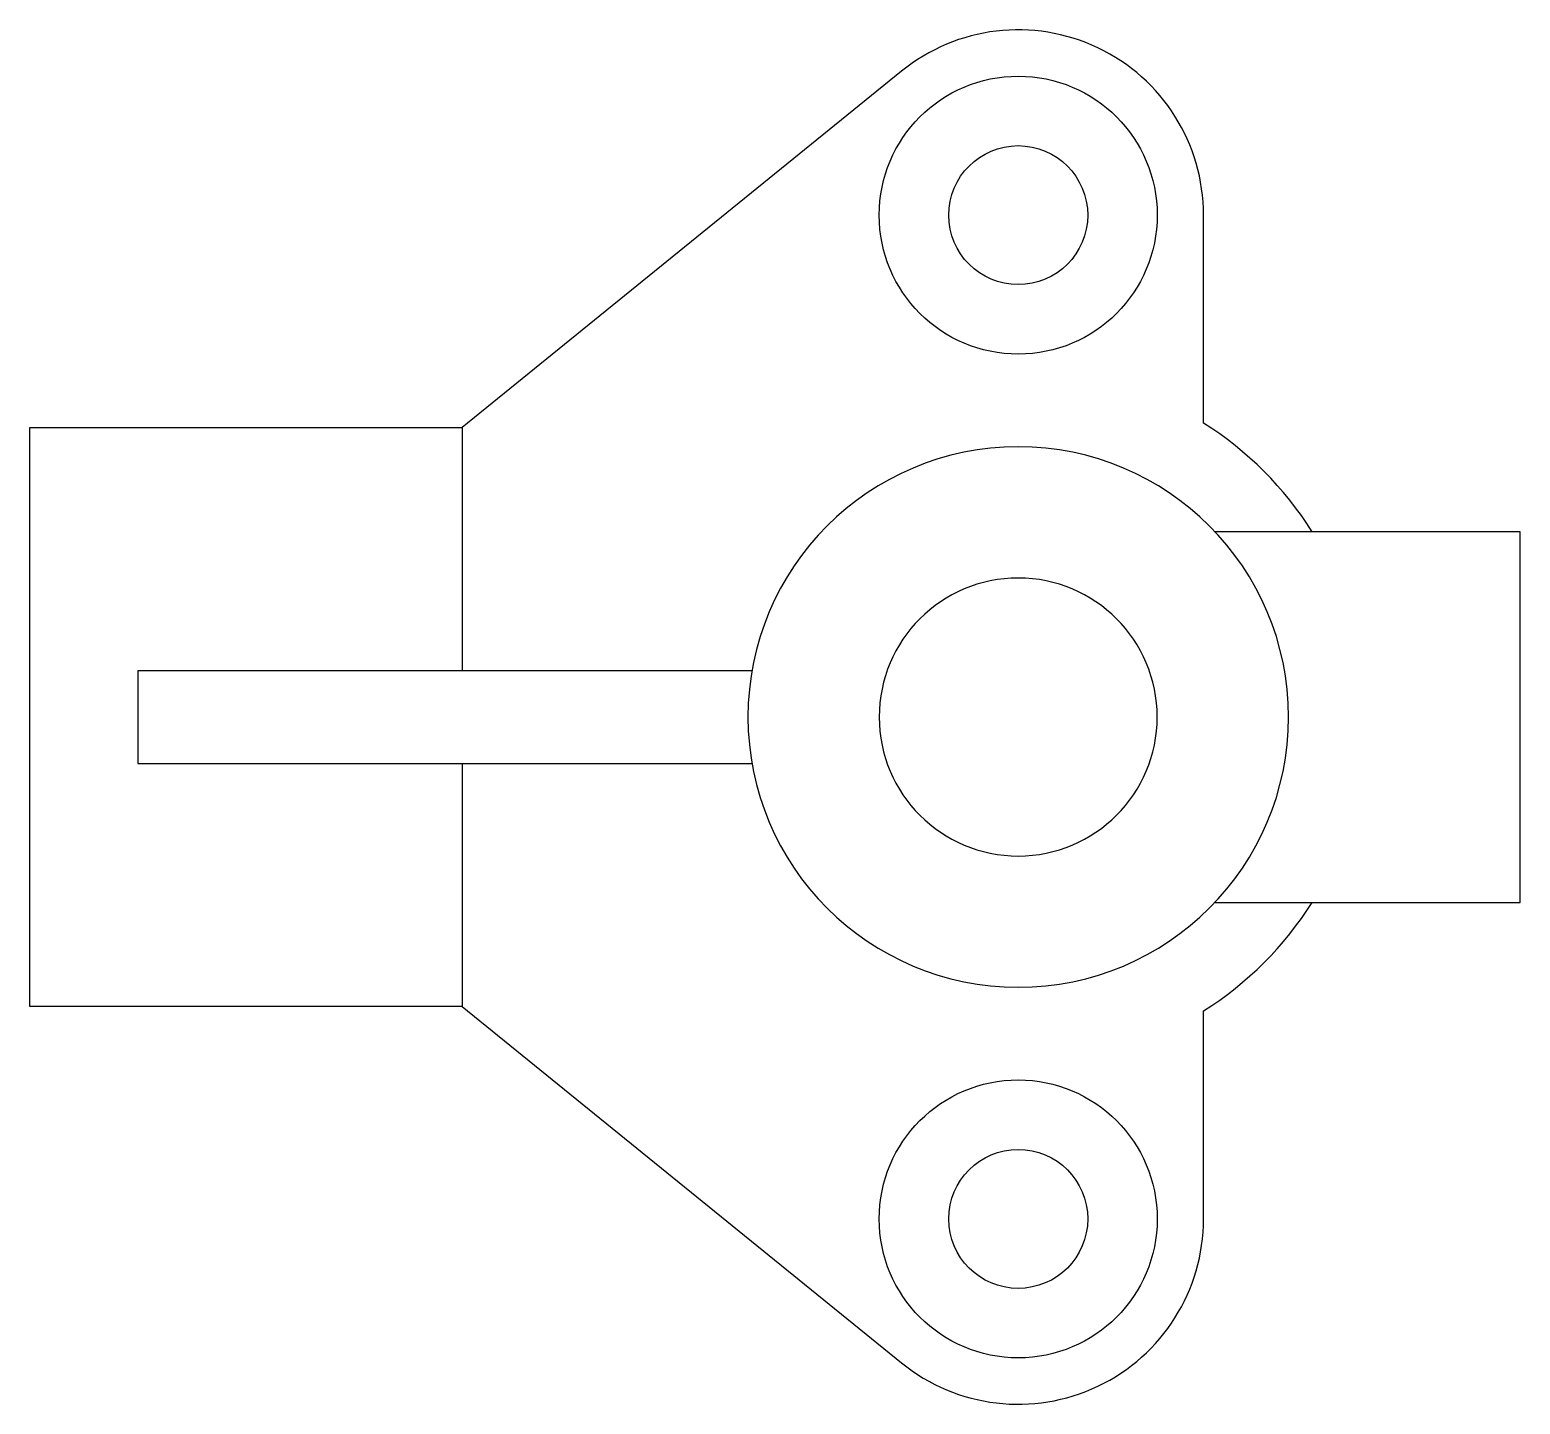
# Model space of a CAD drawing. Header units: millimetres. Extents: x 942 to 1135, y 806 to 984.
import ezdxf

# ---------------------------------------------------------------- set-up
doc = ezdxf.new("R2010")
doc.units = ezdxf.units.MM

msp = doc.modelspace()

# ---------------------------------------------------------------- linework, layer by layer
for points in [[(1107.83, 919.48, 0.111894), (1093.76, 933.55), (1093.76, 960.48, 0.631241), (1054.64, 979.12), (997.76, 932.98)], [(997.76, 889.48), (997.76, 857.98), (1054.64, 811.84, 0.631241), (1093.76, 830.48), (1093.76, 857.42, 0.111894), (1107.83, 871.48)]]:
    msp.add_lwpolyline(points, format="xyb")
for points in [[(997.76, 857.98), (941.76, 857.98), (941.76, 895.48), (941.76, 932.98), (997.76, 932.98), (997.76, 901.48)], [(1095.24, 871.48), (1134.76, 871.48), (1134.76, 895.48), (1134.76, 919.48), (1095.24, 919.48)], [(1035.28, 901.48), (955.76, 901.48), (955.76, 895.48), (955.76, 889.48), (1035.28, 889.48)]]:
    msp.add_lwpolyline(points)
for points in [[(1034.76, 895.48, 1), (1104.76, 895.48, 1)], [(1051.76, 895.48, 1), (1087.76, 895.48, 1)]]:
    msp.add_lwpolyline(points, format="xyb", close=True)
for centre, radius in [((1069.76, 960.48), 18), ((1069.76, 960.48), 9), ((1069.76, 830.48), 18), ((1069.76, 830.48), 9)]:
    msp.add_circle(centre, radius)

doc.saveas('drawing.dxf')
